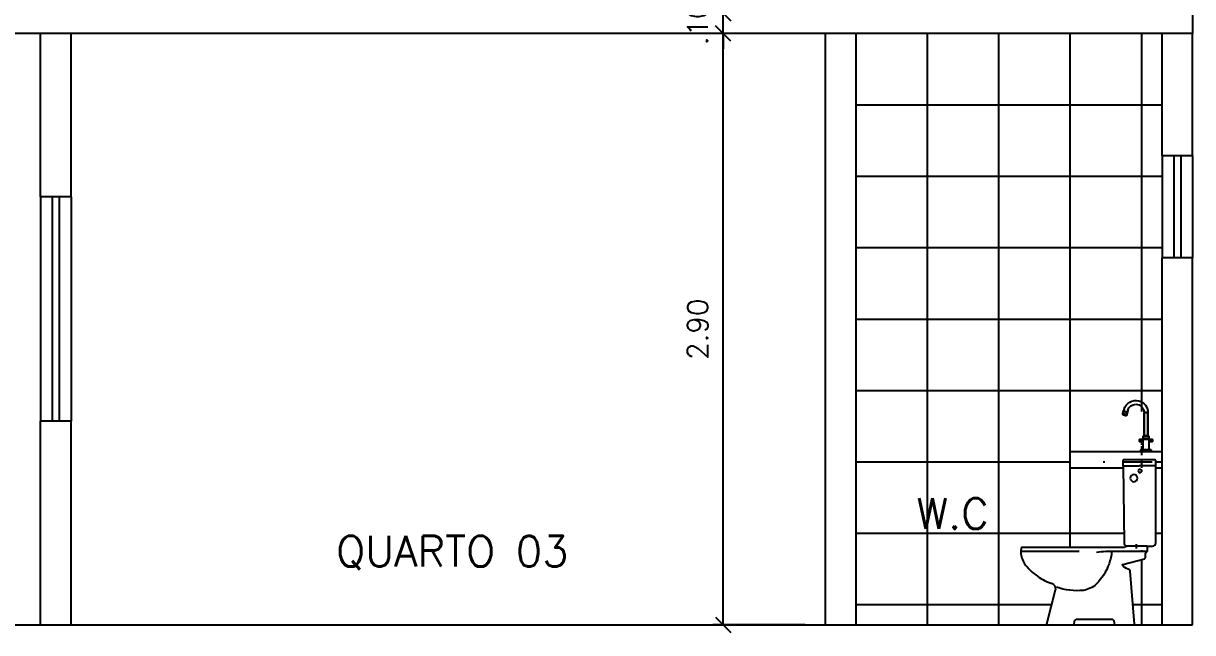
# Model space of a CAD drawing. Header units: millimetres. Extents: x 45003 to 46969, y 6653 to 6979.
# Drawn here: x 45084.18 to 45089.91, y 6793.91 to 6796.9 of the extents above; entities that cross this region are included whole.
import ezdxf

# ---------------------------------------------------------------- set-up
doc = ezdxf.new("R2010")
doc.units = ezdxf.units.MM
for name, color, linetype in [('ARQ-ALVENARIA', 4, 'Continuous'), ('ARQ-COTAS', 30, 'Continuous'), ('ARQ-ESQ-01', 1, 'Continuous'), ('ARQ-HACHURA', 253, 'Continuous'), ('ARQ-PENA-02', 2, 'Continuous'), ('ARQ-PENA-06', 6, 'Continuous'), ('ARQ-PÇ-HIDROSSAN', 7, 'Continuous'), ('ARQ-TEXTO3', 3, 'Continuous')]:
    doc.layers.add(name, color=color, linetype=linetype)
doc.styles.add('ROMANS', font='romans.shx')
doc.styles.add('Romans_Anot', font='romans.shx')
doc.dimstyles.new('Escala 1-50', dxfattribs={"dimscale": 0.5, "dimtxt": 0.2, "dimasz": 0.15, "dimexe": 0.1, "dimexo": 0.2, "dimgap": 0.15, "dimtad": 1, "dimzin": 4, "dimdsep": 46, "dimtxsty": 'Romans_Anot', "dimblk": 'OBLIQUE', "dimcen": 0.25, "dimclrd": 256, "dimclre": 256, "dimclrt": 2, "dimadec": 0, "dimazin": 0, "dimtfac": 1, "dimtix": 1, "dimtmove": 2, "dimatfit": 3, "dimfxl": 0, "dimlwd": -1, "dimlwe": -1, "dimarcsym": 0})

# ---------------------------------------------------------------- blocks, each defined once
blk = doc.blocks.new('cx-ac-01-vista lateral')
blk.add_line((0.0945, 0.375), (0.0945, 0.397))
for points in [[(0.0446, 0.3595, -0.311794), (0.0415, 0.3625), (0.0415, 0.3815, -0.412941), (0.0465, 0.3865), (0.0175, 0.3865, -0.418943), (0, 0.403), (0, 0.7788, -0.07736), (0.0001, 0.7793, -0.288306), (0.002, 0.7805, -0.322935), (0.0001, 0.7819, -0.068368), (0, 0.7824), (0, 0.8), (0, 0.802, -0.42593), (0.0085, 0.8105), (0.0815, 0.8105), (0.1545, 0.8105, -0.42593), (0.163, 0.802), (0.163, 0.8), (0.163, 0.7824, -0.068368), (0.1629, 0.7819, -0.322935), (0.161, 0.7805), (0.156, 0.4035, -0.360315), (0.1431, 0.3868, -0.054979), (0.1402, 0.3865)], [(0.1415, 0.3866, -0.218573), (0.1507, 0.3836), (0.1513, 0.3829, 0.238062), (0.1585, 0.38), (0.6565, 0.38, -0.355924), (0.66, 0.377), (0.6625, 0.362, -0.076732), (0.6625, 0.357, -0.120449), (0.644, 0.3, -0.091256), (0.5805, 0.239, -0.070166), (0.5095, 0.2025, 0.338158), (0.493, 0.1741), (0.494, 0.17), (0.5359, 0.0044, -0.488785), (0.5325, 0), (0.1098, 0, -0.436538), (0.1058, 0.0043), (0.1255, 0.264, -0.301013), (0.1355, 0.2735, 0.172081), (0.1644, 0.2938), (0.1646, 0.2942, 0.123969), (0.1648, 0.295, 0.375637), (0.163, 0.297), (0.0565, 0.325, -0.308356), (0.0515, 0.331), (0.0505, 0.352, 0.340391), (0.044, 0.3597)], [(0.0455, 0.3595), (0.2455, 0.3595, -0.032471), (0.2915, 0.3555)], [(0.216, 0.3595, 0.045919), (0.23, 0.3, 0.111997), (0.2925, 0.2, 0.147072), (0.3555, 0.1695, 0.10725), (0.488, 0.185)]]:
    blk.add_lwpolyline(points, format="xyb")
for points in [[(0.002, 0.7805), (0.0815, 0.7805)], [(0.161, 0.7805), (0.0815, 0.7805)], [(0.0465, 0.3865), (0.1402, 0.3865)], [(0.3765, 0.36), (0.6627, 0.36)], [(0.2015, 0), (0.205, 0.02)], [(0.2115, 0.026), (0.3915, 0.026)], [(0.4005, 0), (0.3985, 0.02)]]:
    blk.add_lwpolyline(points)
for centre, radius in [((0.078, 0.755), 0.009), ((0.108, 0.72), 0.0175)]:
    blk.add_circle(centre, radius)
for centre, radius, start, end in [((0.0452, 0.3632), 0.00375, 260.53418, 274.99458), ((0.2118, 0.0192), 0.00681, 92.22311, 173.19567), ((0.3911, 0.0184), 0.00759, 11.9983, 86.79911)]:
    blk.add_arc(centre, radius, start, end)
blk = doc.blocks.new('_Oblique')
at = {"color": 0, "linetype": 'ByBlock', "lineweight": -2}
blk.add_line((-0.5, -0.5), (0.5, 0.5), dxfattribs=at)
blk = doc.blocks.new('*D177')
at = {"layer": 'ARQ-COTAS', "transparency": 16777216}
for p, q in [((45088.0118, 6796.8484), (45087.5594, 6796.8484)), ((45087.6094, 6793.9484), (45087.6094, 6796.8484)), ((45088.0118, 6793.9484), (45087.5594, 6793.9484))]:
    blk.add_line(p, q, dxfattribs=at)
at = {"layer": 'Defpoints', "color": 0, "transparency": 16777216}
for p in [(45087.6094, 6796.8484), (45088.1118, 6796.8484), (45088.1118, 6793.9484)]:
    blk.add_point(p, dxfattribs=at)
at = {"layer": 'ARQ-COTAS', "transparency": 16777216, "xscale": 0.075, "yscale": 0.075, "zscale": 0.075}
for p, rotation in [((45087.6094, 6796.8484), 90), ((45087.6094, 6793.9484), 270)]:
    blk.add_blockref('_Oblique', p, dxfattribs=dict(at, rotation=rotation))
at = {"layer": 'ARQ-COTAS', "color": 2, "transparency": 16777216, "insert": (45087.4844, 6795.3984), "char_height": 0.1, "attachment_point": 5, "rotation": 90, "style": 'Romans_Anot'}
blk.add_mtext('2.90', dxfattribs=at)
blk = doc.blocks.new('*D178')
at = {"layer": 'ARQ-COTAS', "transparency": 16777216}
for p, q in [((45087.6094, 6796.9484), (45087.6094, 6797.0234)), ((45088.0118, 6796.9484), (45087.5594, 6796.9484)), ((45087.6094, 6796.8484), (45087.6094, 6796.9484)), ((45088.0118, 6796.8484), (45087.5594, 6796.8484)), ((45087.6094, 6796.8484), (45087.6094, 6796.7734))]:
    blk.add_line(p, q, dxfattribs=at)
at = {"layer": 'Defpoints', "color": 0, "transparency": 16777216}
for p in [(45087.6094, 6796.9484), (45088.1118, 6796.9484), (45088.1118, 6796.8484)]:
    blk.add_point(p, dxfattribs=at)
at = {"layer": 'ARQ-COTAS', "transparency": 16777216, "xscale": 0.075, "yscale": 0.075, "zscale": 0.075}
for p, rotation in [((45087.6094, 6796.9484), 270), ((45087.6094, 6796.8484), 90)]:
    blk.add_blockref('_Oblique', p, dxfattribs=dict(at, rotation=rotation))
at = {"layer": 'ARQ-COTAS', "color": 2, "transparency": 16777216, "insert": (45087.4844, 6796.8984), "char_height": 0.1, "attachment_point": 5, "rotation": 90, "style": 'Romans_Anot'}
blk.add_mtext('.10', dxfattribs=at)

msp = doc.modelspace()

# ---------------------------------------------------------------- hatches: boundary and pattern name
at = {"layer": 'ARQ-HACHURA'}
h = msp.add_hatch(dxfattribs=at)
h.set_pattern_fill('_USER', color=256, scale=0.35, double=1, pattern_type=0)
h.set_pattern_definition([(0, (45088.26178, 6796.84836), (0, 0.35), []), (90, (45088.26178, 6796.84836), (-0.35, 2e-17), [])])
edge = h.paths.add_edge_path()
edge.add_line((45089.7618, 6796.2484), (45089.7618, 6796.8484))
edge.add_line((45089.7618, 6796.8484), (45088.2618, 6796.8484))
edge.add_line((45088.2618, 6796.8484), (45088.2618, 6793.9484))
edge.add_line((45088.2618, 6793.9484), (45089.3313, 6793.9484))
edge.add_line((45089.3313, 6793.9484), (45089.3339, 6793.9744))
edge.add_line((45089.3339, 6793.9744), (45089.5257, 6793.9744))
edge.add_line((45089.5257, 6793.9744), (45089.5303, 6793.9484))
edge.add_line((45089.5303, 6793.9484), (45089.7618, 6793.9484))
edge.add_line((45089.7618, 6793.9484), (45089.7618, 6794.7984))
edge.add_line((45089.7618, 6794.7984), (45089.6572, 6794.7984))
edge.add_line((45089.6572, 6794.7984), (45089.6574, 6794.8064))
edge.add_line((45089.6574, 6794.8064), (45089.67, 6794.8064))
edge.add_line((45089.67, 6794.8064), (45089.67, 6794.8478))
edge.add_line((45089.67, 6794.8478), (45089.6509, 6794.8478))
edge.add_line((45089.6509, 6794.8478), (45089.6509, 6794.8554))
edge.add_line((45089.6509, 6794.8554), (45089.6509, 6794.856))
edge.add_line((45089.6509, 6794.856), (45089.6509, 6794.8573))
edge.add_line((45089.6509, 6794.8573), (45089.67, 6794.8573))
edge.add_line((45089.67, 6794.8573), (45089.67, 6794.8607))
edge.add_line((45089.67, 6794.8607), (45089.67, 6794.8752))
edge.add_line((45089.67, 6794.8752), (45089.6737, 6794.8752))
edge.add_line((45089.6737, 6794.8752), (45089.6737, 6794.9902))
edge.add_spline(control_points=[(45089.6737, 6794.9902), (45089.6737, 6795.0125), (45089.6556, 6795.0306), (45089.6332, 6795.0306)], knot_values=[0, 0, 0, 0, 1, 1, 1, 1], degree=3, periodic=0)
edge.add_spline(control_points=[(45089.6332, 6795.0306), (45089.6149, 6795.0306), (45089.5989, 6795.0183), (45089.5942, 6795.0006)], knot_values=[0, 0, 0, 0, 1, 1, 1, 1], degree=3, periodic=0)
edge.add_line((45089.5942, 6795.0006), (45089.5918, 6794.9918))
edge.add_line((45089.5918, 6794.9918), (45089.5922, 6794.9917))
edge.add_line((45089.5922, 6794.9917), (45089.5926, 6794.9917))
edge.add_line((45089.5926, 6794.9917), (45089.5881, 6794.9747))
edge.add_line((45089.5881, 6794.9747), (45089.5777, 6794.9775))
edge.add_line((45089.5777, 6794.9775), (45089.5684, 6794.9799))
edge.add_line((45089.5684, 6794.9799), (45089.575, 6795.0048))
edge.add_spline(control_points=[(45089.6927, 6794.9902), (45089.6927, 6795.017), (45089.6746, 6795.0406), (45089.6486, 6795.0476), (45089.6486, 6795.0476), (45089.6169, 6795.0561), (45089.5843, 6795.0373), (45089.5758, 6795.0055)], knot_values=[0, 0, 0, 0, 0.874999, 0.875, 0.875, 0.875, 1, 1, 1, 1], degree=3, periodic=0)
edge.add_line((45089.6939, 6794.9902), (45089.6927, 6794.9902))
edge.add_line((45089.6927, 6794.9902), (45089.6927, 6794.8752))
edge.add_line((45089.6927, 6794.8752), (45089.694, 6794.8752))
edge.add_line((45089.694, 6794.8752), (45089.6951, 6794.8752))
edge.add_line((45089.6951, 6794.8752), (45089.6957, 6794.8752))
edge.add_line((45089.6957, 6794.8752), (45089.6964, 6794.8752))
edge.add_line((45089.6964, 6794.8752), (45089.6964, 6794.8572))
edge.add_line((45089.6964, 6794.8572), (45089.7155, 6794.8572))
edge.add_line((45089.7155, 6794.8572), (45089.7155, 6794.8496))
edge.add_line((45089.7155, 6794.8496), (45089.7155, 6794.849))
edge.add_line((45089.7155, 6794.849), (45089.7155, 6794.8478))
edge.add_line((45089.7155, 6794.8478), (45089.6964, 6794.8478))
edge.add_line((45089.6964, 6794.8478), (45089.6964, 6794.8064))
edge.add_line((45089.6964, 6794.8064), (45089.7047, 6794.8064))
edge.add_line((45089.7047, 6794.8064), (45089.7062, 6794.8064))
edge.add_line((45089.7062, 6794.8064), (45089.7072, 6794.8064))
edge.add_line((45089.7072, 6794.8064), (45089.7078, 6794.8064))
edge.add_line((45089.7078, 6794.8064), (45089.709, 6794.8064))
edge.add_line((45089.709, 6794.8064), (45089.7092, 6794.7984))
edge.add_line((45089.7092, 6794.7984), (45089.7618, 6794.7984))
edge.add_line((45089.7618, 6794.7984), (45089.7618, 6795.7484))
edge.add_line((45089.7618, 6795.7484), (45089.7618, 6796.2484))
h.paths.add_polyline_path([(45089.5707, 6794.7324, 0.536562), (45089.5688, 6794.7303, 0.328878), (45089.5708, 6794.7289), (45089.6503, 6794.7289), (45089.7298, 6794.7289, 0.322935), (45089.7317, 6794.7303, 0.068368), (45089.7318, 6794.7308), (45089.7318, 6794.7313, -0.46896), (45089.7298, 6794.7289), (45089.6503, 6794.7289), (45089.5708, 6794.7289), (45089.5758, 6794.3503, 0.334551), (45089.5887, 6794.3352, 0.057313), (45089.5917, 6794.3349), (45089.5938, 6794.3349, -0.423879), (45089.5758, 6794.3503)], flags=16)
h.paths.add_polyline_path([(45089.6628, 6794.7034, -1), (45089.6448, 6794.7034, -1)], flags=0)
h.paths.add_polyline_path([(45089.6413, 6794.6684, -1), (45089.6063, 6794.6684, -1)], flags=16)
h.paths.add_polyline_path([(45088.5191, 6794.3819), (45088.9512, 6794.3819), (45088.9512, 6794.6069), (45088.5191, 6794.6069)], flags=24)
h.paths.add_polyline_path([(45089.6832, 6794.8054), (45089.6866, 6794.8054), (45089.6899, 6794.8054), (45089.6931, 6794.8054), (45089.6961, 6794.8054), (45089.6989, 6794.8054), (45089.7015, 6794.8054), (45089.7037, 6794.8054), (45089.7056, 6794.8054), (45089.7071, 6794.8054), (45089.7081, 6794.8054), (45089.7088, 6794.8054), (45089.709, 6794.8054)], flags=16)
h.paths.add_polyline_path([(45089.6519, 6794.8478), (45089.6519, 6794.848), (45089.6519, 6794.8487), (45089.6519, 6794.8497), (45089.6519, 6794.8511), (45089.6519, 6794.8525), (45089.6519, 6794.854), (45089.6519, 6794.8553), (45089.6519, 6794.8563), (45089.6519, 6794.857), (45089.6519, 6794.8573)], flags=16)
h.paths.add_polyline_path([(45089.7145, 6794.8572), (45089.7145, 6794.857), (45089.7145, 6794.8563), (45089.7145, 6794.8553), (45089.7145, 6794.854), (45089.7145, 6794.8525), (45089.7145, 6794.8511), (45089.7145, 6794.8497), (45089.7145, 6794.8487), (45089.7145, 6794.848), (45089.7145, 6794.8478)], flags=0)
h.paths.add_polyline_path([(45089.6573, 6794.8054), (45089.6576, 6794.8054), (45089.6582, 6794.8054), (45089.6593, 6794.8054), (45089.6608, 6794.8054), (45089.6627, 6794.8054), (45089.6649, 6794.8054), (45089.6674, 6794.8054), (45089.6703, 6794.8054), (45089.6733, 6794.8054), (45089.6765, 6794.8054), (45089.6798, 6794.8054), (45089.6832, 6794.8054)], flags=0)
h.paths.add_polyline_path([(45089.6964, 6794.8607), (45089.6962, 6794.8607), (45089.6955, 6794.8607), (45089.6944, 6794.8607), (45089.693, 6794.8607), (45089.6912, 6794.8607), (45089.6891, 6794.8607), (45089.6868, 6794.8607), (45089.6844, 6794.8607), (45089.682, 6794.8607), (45089.6796, 6794.8607), (45089.6773, 6794.8607), (45089.6752, 6794.8607), (45089.6734, 6794.8607), (45089.6719, 6794.8607), (45089.6708, 6794.8607), (45089.6702, 6794.8607), (45089.67, 6794.8607)], flags=16)
h.paths.add_polyline_path([(45089.708, 6794.8064), (45089.7078, 6794.8064), (45089.7072, 6794.8064), (45089.7062, 6794.8064), (45089.7047, 6794.8064), (45089.7029, 6794.8064), (45089.7007, 6794.8064), (45089.6983, 6794.8064), (45089.6956, 6794.8064), (45089.6927, 6794.8064), (45089.6896, 6794.8064), (45089.6864, 6794.8064), (45089.6832, 6794.8064), (45089.6799, 6794.8064), (45089.6768, 6794.8064), (45089.6737, 6794.8064), (45089.6707, 6794.8064), (45089.6681, 6794.8064), (45089.6656, 6794.8064), (45089.6635, 6794.8064), (45089.6617, 6794.8064), (45089.6602, 6794.8064), (45089.6592, 6794.8064), (45089.6586, 6794.8064), (45089.6583, 6794.8064)], flags=0)
h.paths.add_polyline_path([(45089.6509, 6794.8562), (45089.6509, 6794.856), (45089.6509, 6794.8554), (45089.6509, 6794.8544), (45089.6509, 6794.8532), (45089.6509, 6794.8518), (45089.6509, 6794.8506), (45089.6509, 6794.8496), (45089.6509, 6794.849), (45089.6509, 6794.8488)], flags=16)
h.paths.add_polyline_path([(45089.7155, 6794.8488), (45089.7155, 6794.849), (45089.7155, 6794.8496), (45089.7155, 6794.8506), (45089.7155, 6794.8518), (45089.7155, 6794.8532), (45089.7155, 6794.8544), (45089.7155, 6794.8554), (45089.7155, 6794.856), (45089.7155, 6794.8562)], flags=0)
h.paths.add_polyline_path([(45089.67, 6794.8602), (45089.6702, 6794.8602), (45089.6709, 6794.8602), (45089.6722, 6794.8602), (45089.6738, 6794.8602), (45089.6758, 6794.8602), (45089.6781, 6794.8602), (45089.6806, 6794.8602), (45089.6832, 6794.8602)], flags=0)
h.paths.add_polyline_path([(45089.6832, 6794.8602), (45089.6858, 6794.8602), (45089.6883, 6794.8602), (45089.6905, 6794.8602), (45089.6926, 6794.8602), (45089.6942, 6794.8602), (45089.6954, 6794.8602), (45089.6962, 6794.8602), (45089.6964, 6794.8602)], flags=0)
h.paths.add_polyline_path([(45089.709, 6794.8054), (45089.7092, 6794.7984)], flags=16)
h.paths.add_polyline_path([(45089.7145, 6794.8478), (45089.6964, 6794.8478)], flags=16)
h.paths.add_polyline_path([(45089.6964, 6794.8572), (45089.7145, 6794.8572)], flags=0)
h.paths.add_polyline_path([(45089.6519, 6794.8573), (45089.67, 6794.8573)], flags=0)
h.paths.add_polyline_path([(45089.67, 6794.8478), (45089.6519, 6794.8478)], flags=0)
edge = h.paths.add_edge_path(flags=16)
edge.add_line((45089.5303, 6793.9484), (45089.5268, 6793.9684))
edge = h.paths.add_edge_path(flags=16)
edge.add_line((45089.3313, 6793.9484), (45089.3333, 6793.9684))
edge = h.paths.add_edge_path(flags=16)
edge.add_arc((45089.5889, 6794.3234), 0.0116, 83.52301, 132.8406)
edge.add_line((45089.5811, 6794.3319), (45089.5805, 6794.3313))
edge.add_arc((45089.574, 6794.3369), 0.00859, 265.20459, 318.76739, ccw=False)
edge.add_line((45089.5733, 6794.3284), (45089.0753, 6794.3284))
edge.add_arc((45089.0754, 6794.3247), 0.00365, 91.41755, 169.78504)
edge.add_line((45089.0718, 6794.3254), (45089.0693, 6794.3104))
edge.add_arc((45089.0855, 6794.3079), 0.0164, 171.22437, 188.77563)
edge.add_arc((45089.1951, 6794.3147), 0.1262, 184.24516, 211.7177)
edge.add_arc((45089.2853, 6794.3904), 0.2432, 215.7221, 236.57862)
edge.add_arc((45089.3162, 6794.4208), 0.2858, 234.76577, 250.82024)
edge.add_arc((45089.212, 6794.1258), 0.0271, -7.10849, 67.62511, ccw=False)
edge.add_line((45089.2388, 6794.1225), (45089.2378, 6794.1184))
edge.add_line((45089.2378, 6794.1184), (45089.1959, 6793.9527))
edge.add_arc((45089.1993, 6793.9519), 0.0035, 165.80526, 270)
edge.add_line((45089.1993, 6793.9484), (45089.622, 6793.9484))
edge.add_arc((45089.622, 6793.9524), 0.004, 270, 364.33231)
edge.add_line((45089.626, 6793.9527), (45089.6063, 6794.2124))
edge.add_arc((45089.5941, 6794.2096), 0.0125, 12.96388, 79.97373)
edge.add_arc((45089.6105, 6794.2727), 0.0528, 215.34862, 254.40415, ccw=False)
edge.add_line((45089.5674, 6794.2422), (45089.5672, 6794.2425))
edge.add_arc((45089.5688, 6794.2433), 0.00179, 178.05208, 206.31943, ccw=False)
edge.add_arc((45089.569, 6794.2434), 0.00202, 97.34374, 179.69592, ccw=False)
edge.add_line((45089.5688, 6794.2454), (45089.6753, 6794.2734))
edge.add_arc((45089.6734, 6794.28), 0.00693, 285.91946, 354.4694)
edge.add_line((45089.6803, 6794.2794), (45089.6813, 6794.3004))
edge.add_arc((45089.6895, 6794.3), 0.00827, 102.03004, 177.22254, ccw=False)
edge = h.paths.add_edge_path(flags=16)
edge.add_arc((45089.6866, 6794.3116), 0.00375, 279.46582, 348.73438)
edge.add_line((45089.6903, 6794.3109), (45089.6903, 6794.3299))
edge.add_arc((45089.6853, 6794.3298), 0.00501, 0.12449, 89.87551)
edge.add_line((45089.6853, 6794.3349), (45089.7143, 6794.3349))
edge.add_arc((45089.7149, 6794.3517), 0.0169, 267.85355, 358.77708)
edge.add_line((45089.7318, 6794.3514), (45089.7318, 6794.7272))
edge.add_arc((45089.7301, 6794.727), 0.00165, 5.70443, 23.3988)
edge.add_arc((45089.7298, 6794.7268), 0.00207, 25.88858, 90.21901)
edge.add_arc((45089.7298, 6794.7309), 0.00206, 270.61558, 342.204)
edge.add_arc((45089.7301, 6794.7307), 0.00172, 344.82854, 360.47297)
edge.add_line((45089.7318, 6794.7308), (45089.7318, 6794.7484))
edge.add_line((45089.7318, 6794.7484), (45089.7318, 6794.7504))
edge.add_arc((45089.7234, 6794.7505), 0.00834, 358.85876, 451.14124)
edge.add_line((45089.7233, 6794.7589), (45089.6503, 6794.7589))
edge.add_line((45089.6503, 6794.7589), (45089.5773, 6794.7589))
edge.add_arc((45089.5771, 6794.7505), 0.00834, 88.85876, 181.14124)
edge.add_line((45089.5688, 6794.7504), (45089.5688, 6794.7484))
edge.add_line((45089.5688, 6794.7484), (45089.5688, 6794.7308))
edge.add_arc((45089.5705, 6794.7307), 0.00172, 179.52704, 195.17146)
edge.add_arc((45089.5708, 6794.7309), 0.00206, 197.796, 269.38442)
edge.add_line((45089.5708, 6794.7289), (45089.5758, 6794.3519))
edge.add_arc((45089.5923, 6794.3513), 0.0165, 178.12565, 257.38499)
edge.add_arc((45089.5916, 6794.348), 0.0131, 257.14583, 269.73345)
edge = h.paths.add_edge_path(flags=16)
edge.add_line((45089.3553, 6794.3084), (45089.0691, 6794.3084))
edge = h.paths.add_edge_path(flags=0)
edge.add_line((45089.6373, 6794.3234), (45089.6373, 6794.3454))
edge = h.paths.add_edge_path(flags=0)
edge.add_arc((45089.1855, 6794.3542), 0.3335, 341.5013, 352.01766, ccw=False)
edge.add_arc((45089.2501, 6794.3361), 0.2665, 315.21391, 340.77532, ccw=False)
edge.add_arc((45089.3571, 6794.2379), 0.1216, 279.09964, 312.56611, ccw=False)
edge.add_arc((45089.3457, 6794.4309), 0.3145, 251.0847, 275.5709, ccw=False)
edge = h.paths.add_edge_path(flags=0)
edge.add_line((45089.5203, 6793.9744), (45089.3403, 6793.9744))
edge = h.paths.add_edge_path(flags=0)
edge.add_arc((45089.52, 6793.9675), 0.00681, 6.80433, 87.77689)
edge = h.paths.add_edge_path(flags=0)
edge.add_arc((45089.3407, 6793.9668), 0.00759, 93.20089, 168.0017)
edge = h.paths.add_edge_path(flags=0)
edge.add_arc((45089.6866, 6794.3116), 0.00375, 265.00542, 279.46582)
edge = h.paths.add_edge_path(flags=0)
edge.add_line((45089.6863, 6794.3079), (45089.4863, 6794.3079))
edge.add_arc((45089.494, 6793.9521), 0.3559, 91.2502, 98.68928)
edge = h.paths.add_edge_path(flags=16)
edge.add_line((45089.6853, 6794.3349), (45089.5916, 6794.3349))
edge = h.paths.add_edge_path(flags=16)
edge.add_line((45089.5708, 6794.7289), (45089.6503, 6794.7289))
edge = h.paths.add_edge_path(flags=0)
edge.add_arc((45089.6238, 6794.6684), 0.0175, 0, 360)
edge = h.paths.add_edge_path(flags=16)
edge.add_line((45089.7298, 6794.7289), (45089.6503, 6794.7289))
edge = h.paths.add_edge_path(flags=16)
edge.add_arc((45089.6538, 6794.7034), 0.009, 0, 360)
h.paths.add_polyline_path([(45089.67, 6794.8747), (45089.6702, 6794.8747), (45089.6709, 6794.8747), (45089.6722, 6794.8747), (45089.6738, 6794.8747), (45089.6758, 6794.8747), (45089.6781, 6794.8747), (45089.6806, 6794.8747), (45089.6832, 6794.8747)], flags=16)
h.paths.add_polyline_path([(45089.6832, 6794.8747), (45089.6858, 6794.8747), (45089.6883, 6794.8747), (45089.6905, 6794.8747), (45089.6926, 6794.8747), (45089.6942, 6794.8747), (45089.6954, 6794.8747), (45089.6962, 6794.8747), (45089.6964, 6794.8747)], flags=16)
h.paths.add_polyline_path([(45089.6737, 6794.9902), (45089.674, 6794.9902), (45089.6746, 6794.9902), (45089.6758, 6794.9902), (45089.6773, 6794.9902), (45089.6791, 6794.9902), (45089.6811, 6794.9902), (45089.6832, 6794.9902)], flags=16)
h.paths.add_polyline_path([(45089.6832, 6794.9902), (45089.6853, 6794.9902), (45089.6873, 6794.9902), (45089.6891, 6794.9902), (45089.6906, 6794.9902), (45089.6917, 6794.9902), (45089.6925, 6794.9902), (45089.6927, 6794.9902)], flags=16)
h.paths.add_polyline_path([(45089.6959, 6794.8752), (45089.6957, 6794.8752), (45089.6951, 6794.8752), (45089.694, 6794.8752), (45089.6926, 6794.8752), (45089.6909, 6794.8752), (45089.6889, 6794.8752), (45089.6867, 6794.8752), (45089.6844, 6794.8752), (45089.682, 6794.8752), (45089.6797, 6794.8752), (45089.6775, 6794.8752), (45089.6755, 6794.8752), (45089.6738, 6794.8752), (45089.6724, 6794.8752), (45089.6713, 6794.8752), (45089.6707, 6794.8752), (45089.6705, 6794.8752)], flags=0)
h.paths.add_polyline_path([(45089.5729, 6794.9969), (45089.5731, 6794.9968), (45089.5739, 6794.9966), (45089.575, 6794.9963), (45089.5766, 6794.9959), (45089.5785, 6794.9954), (45089.5805, 6794.9948), (45089.5827, 6794.9942)], flags=16)
h.paths.add_polyline_path([(45089.5827, 6794.9942), (45089.5849, 6794.9937), (45089.587, 6794.9931), (45089.5889, 6794.9926), (45089.5904, 6794.9922), (45089.5916, 6794.9919), (45089.5923, 6794.9917), (45089.5926, 6794.9916)], flags=16)
h.paths.add_polyline_path([(45089.5696, 6794.9847), (45089.5699, 6794.9847), (45089.5706, 6794.9845), (45089.5718, 6794.9842), (45089.5733, 6794.9837), (45089.5752, 6794.9832), (45089.5773, 6794.9827), (45089.5795, 6794.9821)], flags=16)
h.paths.add_polyline_path([(45089.5795, 6794.9821), (45089.5817, 6794.9815), (45089.5838, 6794.981), (45089.5856, 6794.9805), (45089.5872, 6794.98), (45089.5883, 6794.9797), (45089.5891, 6794.9795), (45089.5893, 6794.9795)], flags=16)
h.paths.add_polyline_path([(45089.569, 6794.9798), (45089.5693, 6794.9797), (45089.5699, 6794.9796), (45089.571, 6794.9793), (45089.5725, 6794.9789), (45089.5742, 6794.9784), (45089.5762, 6794.9779), (45089.5782, 6794.9774)], flags=16)
h.paths.add_polyline_path([(45089.5782, 6794.9774), (45089.5803, 6794.9768), (45089.5822, 6794.9763), (45089.5839, 6794.9758), (45089.5854, 6794.9754), (45089.5865, 6794.9752), (45089.5872, 6794.975), (45089.5874, 6794.9749)], flags=16)
h.paths.add_polyline_path([(45089.5942, 6795.0006), (45089.5918, 6794.9918)], flags=16)
h.paths.add_polyline_path([(45089.5735, 6794.9968), (45089.5758, 6795.0055)], flags=16)
h.paths.add_polyline_path([(45089.6737, 6794.8752), (45089.6737, 6794.9902)], flags=0)
h.paths.add_polyline_path([(45089.6927, 6794.9902), (45089.6927, 6794.8752)], flags=16)
h.paths.add_polyline_path([(45089.6964, 6794.8747), (45089.6964, 6794.8602)], flags=16)
h.paths.add_polyline_path([(45089.67, 6794.8602), (45089.67, 6794.8747)], flags=0)
h.paths.add_polyline_path([(45089.569, 6794.9798), (45089.5696, 6794.9847)], flags=16)
h.paths.add_polyline_path([(45089.5893, 6794.9795), (45089.5874, 6794.9749)], flags=16)
h.paths.add_polyline_path([(45089.5926, 6794.9916), (45089.5893, 6794.9795)], flags=16)
h.paths.add_polyline_path([(45089.5696, 6794.9847), (45089.5729, 6794.9969)], flags=16)
edge = h.paths.add_edge_path(flags=16)
edge.add_line((45089.6572, 6794.7984), (45089.7092, 6794.7984))
edge.add_line((45089.6572, 6794.7984), (45089.6573, 6794.8054))
edge.add_line((45089.6964, 6794.8602), (45089.6964, 6794.8064))
edge.add_line((45089.67, 6794.8064), (45089.67, 6794.8602))
edge.add_spline(control_points=[(45089.6573, 6794.8054), (45089.6573, 6794.8059), (45089.6578, 6794.8064), (45089.6583, 6794.8064)], knot_values=[0, 0, 0, 0, 1, 1, 1, 1], degree=3, periodic=0)
edge.add_spline(control_points=[(45089.708, 6794.8064), (45089.7086, 6794.8064), (45089.709, 6794.8059), (45089.709, 6794.8054)], knot_values=[0, 0, 0, 0, 1, 1, 1, 1], degree=3, periodic=0)
edge.add_spline(control_points=[(45089.7145, 6794.8572), (45089.715, 6794.8572), (45089.7155, 6794.8568), (45089.7155, 6794.8562)], knot_values=[0, 0, 0, 0, 1, 1, 1, 1], degree=3, periodic=0)
edge.add_spline(control_points=[(45089.7155, 6794.8488), (45089.7155, 6794.8482), (45089.715, 6794.8478), (45089.7145, 6794.8478)], knot_values=[0, 0, 0, 0, 1, 1, 1, 1], degree=3, periodic=0)
edge.add_spline(control_points=[(45089.6509, 6794.8562), (45089.6509, 6794.8568), (45089.6514, 6794.8573), (45089.6519, 6794.8573)], knot_values=[0, 0, 0, 0, 1, 1, 1, 1], degree=3, periodic=0)
edge.add_spline(control_points=[(45089.6519, 6794.8478), (45089.6514, 6794.8478), (45089.6509, 6794.8482), (45089.6509, 6794.8488)], knot_values=[0, 0, 0, 0, 1, 1, 1, 1], degree=3, periodic=0)
edge.add_line((45089.7318, 6794.7184), (45089.7618, 6794.7184))
edge.add_line((45089.3118, 6794.7184), (45089.5709, 6794.7184))
edge.add_line((45089.3118, 6794.7984), (45089.7618, 6794.7984))
edge.add_line((45089.3118, 6794.7184), (45089.3118, 6794.7984))
edge.add_spline(control_points=[(45089.5758, 6795.0055), (45089.5843, 6795.0373), (45089.6169, 6795.0561), (45089.6486, 6795.0476), (45089.6486, 6795.0476), (45089.6746, 6795.0406), (45089.6927, 6795.017), (45089.6927, 6794.9902)], knot_values=[0, 0, 0, 0, 0.125, 0.125, 0.125, 0.125001, 1, 1, 1, 1], degree=3, periodic=0)
edge.add_spline(control_points=[(45089.5942, 6795.0006), (45089.5989, 6795.0183), (45089.6149, 6795.0306), (45089.6332, 6795.0306)], knot_values=[0, 0, 0, 0, 1, 1, 1, 1], degree=3, periodic=0)
edge.add_spline(control_points=[(45089.6332, 6795.0306), (45089.6556, 6795.0306), (45089.6737, 6795.0125), (45089.6737, 6794.9902)], knot_values=[0, 0, 0, 0, 1, 1, 1, 1], degree=3, periodic=0)
edge.add_spline(control_points=[(45089.67, 6794.8747), (45089.67, 6794.8749), (45089.6702, 6794.8752), (45089.6705, 6794.8752)], knot_values=[0, 0, 0, 0, 1, 1, 1, 1], degree=3, periodic=0)
edge.add_spline(control_points=[(45089.6959, 6794.8752), (45089.6962, 6794.8752), (45089.6964, 6794.8749), (45089.6964, 6794.8747)], knot_values=[0, 0, 0, 0, 1, 1, 1, 1], degree=3, periodic=0)

# ---------------------------------------------------------------- linework, layer by layer
at = {"layer": 'ARQ-ALVENARIA'}
for p, q in [((45084.2618, 6796.0484), (45084.2618, 6796.8484)), ((45084.4118, 6796.0484), (45084.4118, 6796.8484)), ((45088.1118, 6793.9484), (45088.1118, 6796.8484)), ((45088.2618, 6793.9484), (45088.2618, 6796.8484)), ((45089.7618, 6796.2484), (45089.7618, 6796.8484)), ((45089.9118, 6796.2484), (45089.9118, 6796.8484)), ((45089.9118, 6796.2484), (45089.7618, 6796.2484)), ((45084.4118, 6796.0484), (45084.2618, 6796.0484)), ((45089.7618, 6793.9484), (45089.7618, 6795.7484)), ((45089.9118, 6795.7484), (45089.7618, 6795.7484)), ((45089.9118, 6793.9484), (45089.9118, 6795.7484)), ((45084.2618, 6793.9484), (45084.2618, 6794.9484)), ((45084.4118, 6794.9484), (45084.2618, 6794.9484)), ((45084.4118, 6793.9484), (45084.4118, 6794.9484))]:
    msp.add_line(p, q, dxfattribs=at)
at = {"layer": 'ARQ-ESQ-01'}
for p, q in [((45089.7618, 6796.2484), (45089.7618, 6795.7484)), ((45089.9118, 6796.2484), (45089.9118, 6795.7484)), ((45084.2618, 6796.0484), (45084.2618, 6794.9484)), ((45084.4118, 6796.0484), (45084.4118, 6794.9484))]:
    msp.add_line(p, q, dxfattribs=at)
at = {"layer": 'ARQ-PENA-02', "ltscale": 0.025}
for p, q in [((45089.8193, 6796.2484), (45089.8193, 6795.7484)), ((45089.8543, 6796.2484), (45089.8543, 6795.7484)), ((45084.3193, 6796.0484), (45084.3193, 6794.9484)), ((45084.3543, 6796.0484), (45084.3543, 6794.9484))]:
    msp.add_line(p, q, dxfattribs=at)
at = {"layer": 'ARQ-PENA-06'}
for p, q in [((45089.9118, 6796.9484), (45089.9118, 6796.8484)), ((45082.7618, 6793.9484), (45089.9118, 6793.9484))]:
    msp.add_line(p, q, dxfattribs=at)
msp.add_lwpolyline([(45089.9118, 6796.8484), (45082.7618, 6796.8484)], dxfattribs=at)
at = {"layer": 'ARQ-PÇ-HIDROSSAN', "ltscale": 0.03}
for p, q in [((45089.67, 6794.8064), (45089.67, 6794.8602)), ((45089.6964, 6794.8602), (45089.6964, 6794.8064)), ((45089.6572, 6794.7984), (45089.6573, 6794.8054)), ((45089.6572, 6794.7984), (45089.7092, 6794.7984))]:
    msp.add_line(p, q, dxfattribs=at)
at = {"layer": 'ARQ-PÇ-HIDROSSAN'}
for p, q in [((45089.3118, 6794.7184), (45089.3118, 6794.7984)), ((45089.3118, 6794.7984), (45089.7618, 6794.7984)), ((45089.3118, 6794.7184), (45089.5709, 6794.7184)), ((45089.7318, 6794.7184), (45089.7618, 6794.7184))]:
    msp.add_line(p, q, dxfattribs=at)
at = {"layer": 'ARQ-PÇ-HIDROSSAN', "ltscale": 0.03}
for points in [[(45089.569, 6794.9798), (45089.5696, 6794.9847)], [(45089.569, 6794.9798), (45089.5693, 6794.9797), (45089.5699, 6794.9796), (45089.571, 6794.9793), (45089.5725, 6794.9789), (45089.5742, 6794.9784), (45089.5762, 6794.9779), (45089.5782, 6794.9774)], [(45089.5696, 6794.9847), (45089.5729, 6794.9969)], [(45089.5696, 6794.9847), (45089.5699, 6794.9847), (45089.5706, 6794.9845), (45089.5718, 6794.9842), (45089.5733, 6794.9837), (45089.5752, 6794.9832), (45089.5773, 6794.9827), (45089.5795, 6794.9821)], [(45089.5729, 6794.9969), (45089.5731, 6794.9968), (45089.5739, 6794.9966), (45089.575, 6794.9963), (45089.5766, 6794.9959), (45089.5785, 6794.9954), (45089.5805, 6794.9948), (45089.5827, 6794.9942)], [(45089.5735, 6794.9968), (45089.5758, 6795.0055)], [(45089.5782, 6794.9774), (45089.5803, 6794.9768), (45089.5822, 6794.9763), (45089.5839, 6794.9758), (45089.5854, 6794.9754), (45089.5865, 6794.9752), (45089.5872, 6794.975), (45089.5874, 6794.9749)], [(45089.5795, 6794.9821), (45089.5817, 6794.9815), (45089.5838, 6794.981), (45089.5856, 6794.9805), (45089.5872, 6794.98), (45089.5883, 6794.9797), (45089.5891, 6794.9795), (45089.5893, 6794.9795)], [(45089.5827, 6794.9942), (45089.5849, 6794.9937), (45089.587, 6794.9931), (45089.5889, 6794.9926), (45089.5904, 6794.9922), (45089.5916, 6794.9919), (45089.5923, 6794.9917), (45089.5926, 6794.9916)], [(45089.5893, 6794.9795), (45089.5874, 6794.9749)], [(45089.5926, 6794.9916), (45089.5893, 6794.9795)], [(45089.5942, 6795.0006), (45089.5918, 6794.9918)], [(45089.6737, 6794.8752), (45089.6737, 6794.9902)], [(45089.6737, 6794.9902), (45089.674, 6794.9902), (45089.6746, 6794.9902), (45089.6758, 6794.9902), (45089.6773, 6794.9902), (45089.6791, 6794.9902), (45089.6811, 6794.9902), (45089.6832, 6794.9902)], [(45089.6832, 6794.9902), (45089.6853, 6794.9902), (45089.6873, 6794.9902), (45089.6891, 6794.9902), (45089.6906, 6794.9902), (45089.6917, 6794.9902), (45089.6925, 6794.9902), (45089.6927, 6794.9902)], [(45089.6927, 6794.9902), (45089.6927, 6794.8752)], [(45089.6509, 6794.8562), (45089.6509, 6794.856), (45089.6509, 6794.8554), (45089.6509, 6794.8544), (45089.6509, 6794.8532), (45089.6509, 6794.8518), (45089.6509, 6794.8506), (45089.6509, 6794.8496), (45089.6509, 6794.849), (45089.6509, 6794.8488)], [(45089.6519, 6794.8573), (45089.67, 6794.8573)], [(45089.6519, 6794.8478), (45089.6519, 6794.848), (45089.6519, 6794.8487), (45089.6519, 6794.8497), (45089.6519, 6794.8511), (45089.6519, 6794.8525), (45089.6519, 6794.854), (45089.6519, 6794.8553), (45089.6519, 6794.8563), (45089.6519, 6794.857), (45089.6519, 6794.8573)], [(45089.67, 6794.8478), (45089.6519, 6794.8478)], [(45089.67, 6794.8602), (45089.67, 6794.8747)], [(45089.67, 6794.8747), (45089.6702, 6794.8747), (45089.6709, 6794.8747), (45089.6722, 6794.8747), (45089.6738, 6794.8747), (45089.6758, 6794.8747), (45089.6781, 6794.8747), (45089.6806, 6794.8747), (45089.6832, 6794.8747)], [(45089.6964, 6794.8607), (45089.6962, 6794.8607), (45089.6955, 6794.8607), (45089.6944, 6794.8607), (45089.693, 6794.8607), (45089.6912, 6794.8607), (45089.6891, 6794.8607), (45089.6868, 6794.8607), (45089.6844, 6794.8607), (45089.682, 6794.8607), (45089.6796, 6794.8607), (45089.6773, 6794.8607), (45089.6752, 6794.8607), (45089.6734, 6794.8607), (45089.6719, 6794.8607), (45089.6708, 6794.8607), (45089.6702, 6794.8607), (45089.67, 6794.8607)], [(45089.67, 6794.8602), (45089.6702, 6794.8602), (45089.6709, 6794.8602), (45089.6722, 6794.8602), (45089.6738, 6794.8602), (45089.6758, 6794.8602), (45089.6781, 6794.8602), (45089.6806, 6794.8602), (45089.6832, 6794.8602)], [(45089.6959, 6794.8752), (45089.6957, 6794.8752), (45089.6951, 6794.8752), (45089.694, 6794.8752), (45089.6926, 6794.8752), (45089.6909, 6794.8752), (45089.6889, 6794.8752), (45089.6867, 6794.8752), (45089.6844, 6794.8752), (45089.682, 6794.8752), (45089.6797, 6794.8752), (45089.6775, 6794.8752), (45089.6755, 6794.8752), (45089.6738, 6794.8752), (45089.6724, 6794.8752), (45089.6713, 6794.8752), (45089.6707, 6794.8752), (45089.6705, 6794.8752)], [(45089.6832, 6794.8747), (45089.6858, 6794.8747), (45089.6883, 6794.8747), (45089.6905, 6794.8747), (45089.6926, 6794.8747), (45089.6942, 6794.8747), (45089.6954, 6794.8747), (45089.6962, 6794.8747), (45089.6964, 6794.8747)], [(45089.6832, 6794.8602), (45089.6858, 6794.8602), (45089.6883, 6794.8602), (45089.6905, 6794.8602), (45089.6926, 6794.8602), (45089.6942, 6794.8602), (45089.6954, 6794.8602), (45089.6962, 6794.8602), (45089.6964, 6794.8602)], [(45089.6964, 6794.8747), (45089.6964, 6794.8602)], [(45089.6964, 6794.8572), (45089.7145, 6794.8572)], [(45089.7145, 6794.8478), (45089.6964, 6794.8478)], [(45089.7145, 6794.8572), (45089.7145, 6794.857), (45089.7145, 6794.8563), (45089.7145, 6794.8553), (45089.7145, 6794.854), (45089.7145, 6794.8525), (45089.7145, 6794.8511), (45089.7145, 6794.8497), (45089.7145, 6794.8487), (45089.7145, 6794.848), (45089.7145, 6794.8478)], [(45089.7155, 6794.8488), (45089.7155, 6794.849), (45089.7155, 6794.8496), (45089.7155, 6794.8506), (45089.7155, 6794.8518), (45089.7155, 6794.8532), (45089.7155, 6794.8544), (45089.7155, 6794.8554), (45089.7155, 6794.856), (45089.7155, 6794.8562)], [(45089.6573, 6794.8054), (45089.6576, 6794.8054), (45089.6582, 6794.8054), (45089.6593, 6794.8054), (45089.6608, 6794.8054), (45089.6627, 6794.8054), (45089.6649, 6794.8054), (45089.6674, 6794.8054), (45089.6703, 6794.8054), (45089.6733, 6794.8054), (45089.6765, 6794.8054), (45089.6798, 6794.8054), (45089.6832, 6794.8054)], [(45089.708, 6794.8064), (45089.7078, 6794.8064), (45089.7072, 6794.8064), (45089.7062, 6794.8064), (45089.7047, 6794.8064), (45089.7029, 6794.8064), (45089.7007, 6794.8064), (45089.6983, 6794.8064), (45089.6956, 6794.8064), (45089.6927, 6794.8064), (45089.6896, 6794.8064), (45089.6864, 6794.8064), (45089.6832, 6794.8064), (45089.6799, 6794.8064), (45089.6768, 6794.8064), (45089.6737, 6794.8064), (45089.6707, 6794.8064), (45089.6681, 6794.8064), (45089.6656, 6794.8064), (45089.6635, 6794.8064), (45089.6617, 6794.8064), (45089.6602, 6794.8064), (45089.6592, 6794.8064), (45089.6586, 6794.8064), (45089.6583, 6794.8064)], [(45089.6832, 6794.8054), (45089.6866, 6794.8054), (45089.6899, 6794.8054), (45089.6931, 6794.8054), (45089.6961, 6794.8054), (45089.6989, 6794.8054), (45089.7015, 6794.8054), (45089.7037, 6794.8054), (45089.7056, 6794.8054), (45089.7071, 6794.8054), (45089.7081, 6794.8054), (45089.7088, 6794.8054), (45089.709, 6794.8054)], [(45089.709, 6794.8054), (45089.7092, 6794.7984)]]:
    msp.add_lwpolyline(points, close=True, dxfattribs=at)
msp.add_open_spline([(45089.5758, 6795.0055), (45089.5843, 6795.0373), (45089.6169, 6795.0561), (45089.6486, 6795.0476), (45089.6486, 6795.0476), (45089.6746, 6795.0406), (45089.6927, 6795.017), (45089.6927, 6794.9902)], degree=3, knots=[0, 0, 0, 0, 0.125, 0.125, 0.125, 0.125001, 1, 1, 1, 1], dxfattribs=at)
for points in [[(45089.5942, 6795.0006), (45089.5989, 6795.0183), (45089.6149, 6795.0306), (45089.6332, 6795.0306)], [(45089.6332, 6795.0306), (45089.6556, 6795.0306), (45089.6737, 6795.0125), (45089.6737, 6794.9902)], [(45089.6509, 6794.8562), (45089.6509, 6794.8568), (45089.6514, 6794.8573), (45089.6519, 6794.8573)], [(45089.6519, 6794.8478), (45089.6514, 6794.8478), (45089.6509, 6794.8482), (45089.6509, 6794.8488)], [(45089.67, 6794.8747), (45089.67, 6794.8749), (45089.6702, 6794.8752), (45089.6705, 6794.8752)], [(45089.6959, 6794.8752), (45089.6962, 6794.8752), (45089.6964, 6794.8749), (45089.6964, 6794.8747)], [(45089.7145, 6794.8572), (45089.715, 6794.8572), (45089.7155, 6794.8568), (45089.7155, 6794.8562)], [(45089.7155, 6794.8488), (45089.7155, 6794.8482), (45089.715, 6794.8478), (45089.7145, 6794.8478)], [(45089.6573, 6794.8054), (45089.6573, 6794.8059), (45089.6578, 6794.8064), (45089.6583, 6794.8064)], [(45089.708, 6794.8064), (45089.7086, 6794.8064), (45089.709, 6794.8059), (45089.709, 6794.8054)]]:
    msp.add_open_spline(points, degree=3, dxfattribs=at)

# ---------------------------------------------------------------- block references
at = {"layer": 'ARQ-PÇ-HIDROSSAN', "xscale": -1}
msp.add_blockref('cx-ac-01-vista lateral', (45089.7318, 6793.9484), dxfattribs=at)

# ---------------------------------------------------------------- texts
at = {"layer": 'ARQ-TEXTO3', "char_height": 0.15, "attachment_point": 5, "style": 'ROMANS'}
for s, insert in [('W.C', (45088.7352, 6794.4944)), ('QUARTO 03', (45086.2818, 6794.3029))]:
    msp.add_mtext(s, dxfattribs=dict(at, insert=insert))

# ---------------------------------------------------------------- dimensions: what is measured, and where the dimension line sits
at = {"layer": 'ARQ-COTAS'}
dim = msp.add_linear_dim(base=(45087.6094, 6796.9484), p1=(45088.1118, 6796.8484), p2=(45088.1118, 6796.9484), angle=270, dimstyle='Escala 1-50', dxfattribs=at)
dim.commit()
dim.dimension.update_dxf_attribs({"geometry": '*D178', "text_midpoint": (45087.4844, 6796.8984)})
dim = msp.add_aligned_dim(p1=(45088.1118, 6793.9484), p2=(45088.1118, 6796.8484), distance=0.5023, dimstyle='Escala 1-50', dxfattribs=at)
dim.commit()
dim.dimension.update_dxf_attribs({"geometry": '*D177', "text_midpoint": (45087.4844, 6795.3984)})

doc.saveas('drawing.dxf')
